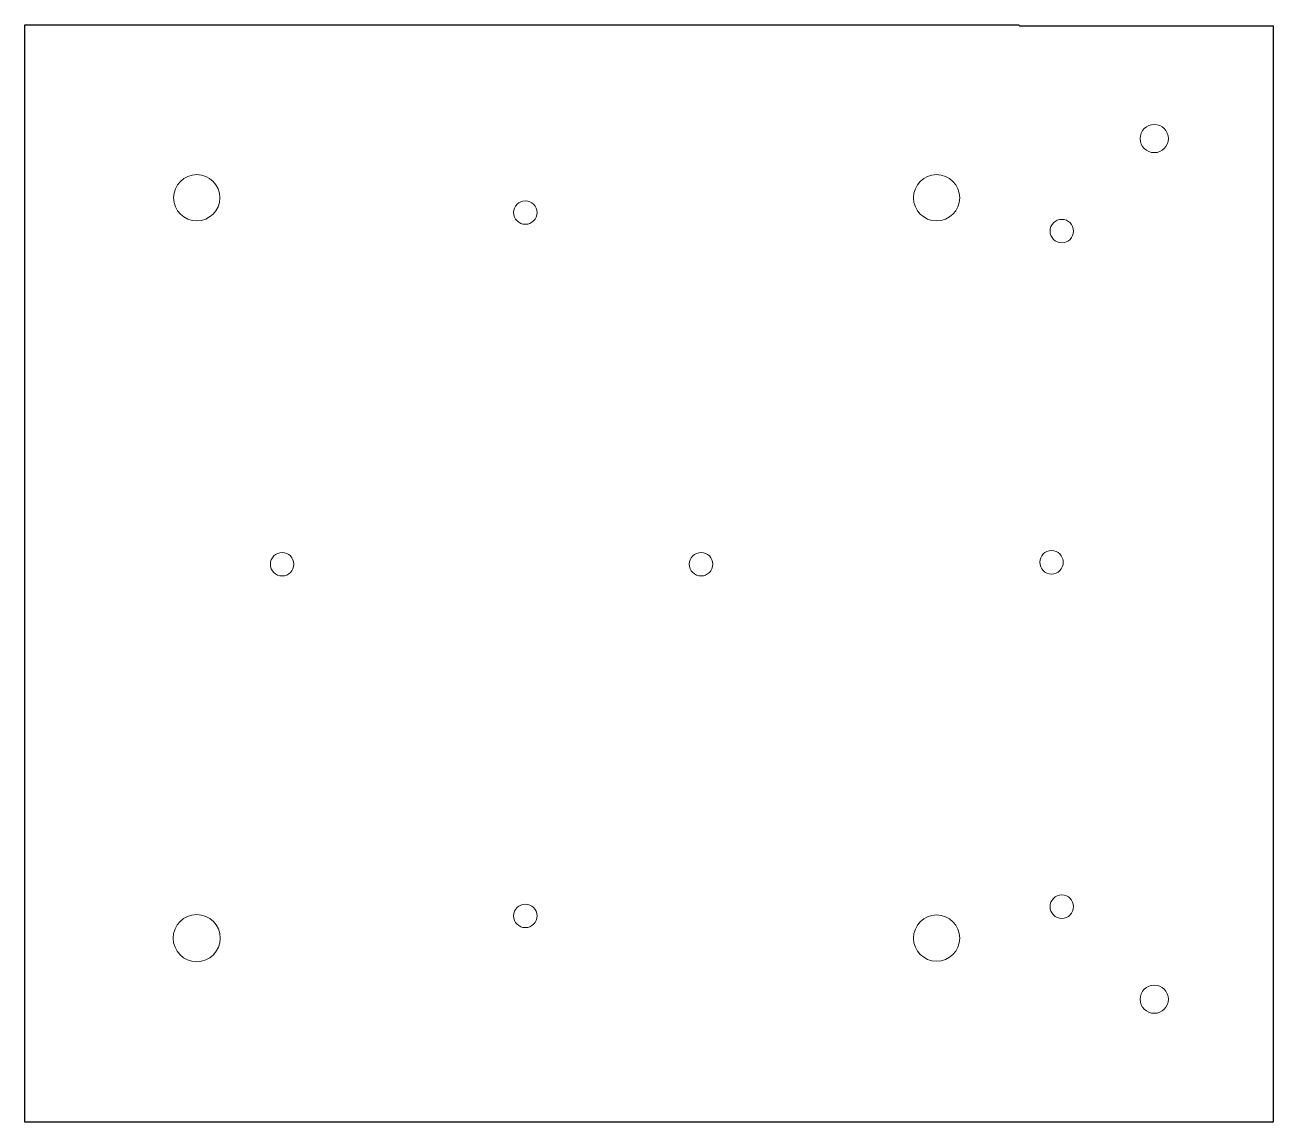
# Model space of a CAD drawing. Header units: inches. Extents: x 3.78 to 9.09, y 8.22 to 12.88.
import ezdxf

# ---------------------------------------------------------------- set-up
doc = ezdxf.new("R2010")
doc.units = ezdxf.units.IN
doc.header["$MEASUREMENT"] = 0
doc.layers.add('Layer 1', color=7, linetype='Continuous')

msp = doc.modelspace()

# ---------------------------------------------------------------- linework, layer by layer
at = {"layer": 'Layer 1', "color": 7, "lineweight": 25}
msp.add_lwpolyline([(8.006, 12.8838), (8.0071, 12.8822), (8.0088, 12.8811), (8.0106, 12.8808), (9.0883, 12.8808), (9.0883, 8.2176), (3.7755, 8.2176), (3.7755, 12.8847), (8.0058, 12.8847), (8.006, 12.8838)], dxfattribs=at)
at = {"layer": 'Layer 1', "color": 7, "lineweight": 20}
for points in [[(8.5227, 12.4015), (8.5227, 12.4347), (8.5496, 12.4615), (8.5827, 12.4615), (8.6158, 12.4615), (8.6427, 12.4347), (8.6427, 12.4015), (8.6427, 12.3684), (8.6158, 12.3415), (8.5827, 12.3415), (8.5496, 12.3415), (8.5227, 12.3684), (8.5227, 12.4015)], [(4.4083, 12.1496), (4.4083, 12.2039), (4.4524, 12.248), (4.5067, 12.248), (4.561, 12.248), (4.6051, 12.2039), (4.6051, 12.1496), (4.6051, 12.0953), (4.561, 12.0511), (4.5067, 12.0511), (4.4524, 12.0511), (4.4083, 12.0953), (4.4083, 12.1496)], [(7.5579, 12.1496), (7.5579, 12.2039), (7.602, 12.248), (7.6563, 12.248), (7.7106, 12.248), (7.7547, 12.2039), (7.7547, 12.1496), (7.7547, 12.0953), (7.7106, 12.0511), (7.6563, 12.0511), (7.602, 12.0511), (7.5579, 12.0953), (7.5579, 12.1496)], [(5.8555, 12.0866), (5.8555, 12.1142), (5.8779, 12.1366), (5.9055, 12.1366), (5.9331, 12.1366), (5.9555, 12.1142), (5.9555, 12.0866), (5.9555, 12.059), (5.9331, 12.0366), (5.9055, 12.0366), (5.8779, 12.0366), (5.8555, 12.059), (5.8555, 12.0866)], [(8.139, 12.0078), (8.139, 12.0354), (8.1614, 12.0578), (8.189, 12.0578), (8.2166, 12.0578), (8.239, 12.0354), (8.239, 12.0078), (8.239, 11.9803), (8.2166, 11.9578), (8.189, 11.9578), (8.1614, 11.9578), (8.139, 11.9803), (8.139, 12.0078)], [(4.8201, 10.5905), (4.8201, 10.6181), (4.8425, 10.6405), (4.8701, 10.6405), (4.8977, 10.6405), (4.9201, 10.6181), (4.9201, 10.5905), (4.9201, 10.5629), (4.8977, 10.5405), (4.8701, 10.5405), (4.8425, 10.5405), (4.8201, 10.5629), (4.8201, 10.5905)], [(6.6035, 10.5905), (6.6035, 10.6181), (6.6259, 10.6405), (6.6535, 10.6405), (6.6811, 10.6405), (6.7035, 10.6181), (6.7035, 10.5905), (6.7035, 10.5629), (6.6811, 10.5405), (6.6535, 10.5405), (6.6259, 10.5405), (6.6035, 10.5629), (6.6035, 10.5905)], [(8.0953, 10.5988), (8.0953, 10.6264), (8.1177, 10.6488), (8.1453, 10.6488), (8.1729, 10.6488), (8.1953, 10.6264), (8.1953, 10.5988), (8.1953, 10.5712), (8.1729, 10.5488), (8.1453, 10.5488), (8.1177, 10.5488), (8.0953, 10.5712), (8.0953, 10.5988)], [(5.8555, 9.0945), (5.8555, 9.122), (5.8779, 9.1445), (5.9055, 9.1445), (5.9331, 9.1445), (5.9555, 9.122), (5.9555, 9.0945), (5.9555, 9.0669), (5.9331, 9.0445), (5.9055, 9.0445), (5.8779, 9.0445), (5.8555, 9.0669), (5.8555, 9.0945)], [(8.139, 9.1338), (8.139, 9.1614), (8.1614, 9.1838), (8.189, 9.1838), (8.2166, 9.1838), (8.239, 9.1614), (8.239, 9.1338), (8.239, 9.1062), (8.2166, 9.0838), (8.189, 9.0838), (8.1614, 9.0838), (8.139, 9.1062), (8.139, 9.1338)], [(4.4063, 9), (4.4063, 9.0553), (4.4513, 9.1003), (4.5067, 9.1003), (4.5621, 9.1003), (4.6071, 9.0553), (4.6071, 9), (4.6071, 8.9446), (4.5621, 8.8996), (4.5067, 8.8996), (4.4513, 8.8996), (4.4063, 8.9446), (4.4063, 9)], [(7.5579, 9), (7.5579, 9.0543), (7.602, 9.0984), (7.6563, 9.0984), (7.7106, 9.0984), (7.7547, 9.0543), (7.7547, 9), (7.7547, 8.9457), (7.7106, 8.9015), (7.6563, 8.9015), (7.602, 8.9015), (7.5579, 8.9457), (7.5579, 9)], [(8.5227, 8.7401), (8.5227, 8.7732), (8.5496, 8.8001), (8.5827, 8.8001), (8.6158, 8.8001), (8.6427, 8.7732), (8.6427, 8.7401), (8.6427, 8.707), (8.6158, 8.6801), (8.5827, 8.6801), (8.5496, 8.6801), (8.5227, 8.707), (8.5227, 8.7401)]]:
    msp.add_open_spline(points, degree=3, knots=[0, 0, 0, 0, 1, 1, 1, 2, 2, 2, 3, 3, 3, 4, 4, 4, 4], dxfattribs=at)

doc.saveas('drawing.dxf')
